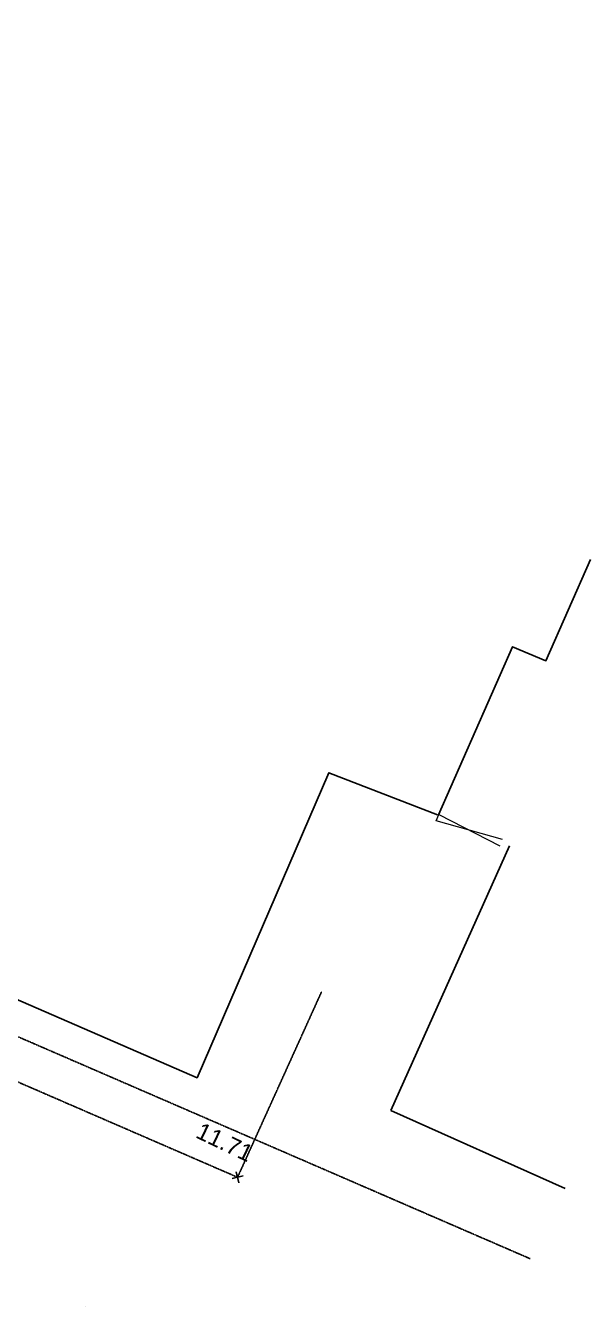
# Model space of a CAD drawing. Header units: millimetres. Extents: x -99530 to 1067232, y -97212 to 137997.
# Drawn here: x 70527 to 80559, y 6024 to 28766 of the extents above; entities that cross this region are included whole.
import ezdxf

# ---------------------------------------------------------------- set-up
doc = ezdxf.new("R2010")
doc.units = ezdxf.units.MM
doc.header["$MEASUREMENT"] = 0
doc.linetypes.add('HIDDEN2', pattern=[0.375, 0.25, -0.125])
for name, color, linetype, lineweight in [('G-10-P_Topo_Building_Pen_No__194', 7, 'Continuous', 25), ('G-10-P_Topo_Fence_Pen_No__2', 8, 'Continuous', 15), ('G-10-P_Topo_Misc_Pen_No__1', 7, 'Continuous', 13)]:
    doc.layers.add(name, color=color, linetype=linetype, lineweight=lineweight)
doc.styles.add('GENERATED_STYLE_3', font='')
doc.styles.get('GENERATED_STYLE_3').set_extended_font_data('Arial')

msp = doc.modelspace()

# ---------------------------------------------------------------- linework, layer by layer
at = {"layer": 'G-10-P_Topo_Building_Pen_No__194', "linetype": 'HIDDEN2'}
for p, q in [((27127.5, 28766.1), (74291.8, 8316.3)), ((51684.3, 18916.5), (79486.2, 6871.3)), ((74291.8, 8316.3), (75780.7, 11603.9))]:
    msp.add_line(p, q, dxfattribs=at)
at = {"layer": 'G-10-P_Topo_Building_Pen_No__194', "linetype": 'Continuous'}
for p, q in [((77844.3, 14751.4), (77844.3, 14751.4)), ((77857.8, 14749.3), (77857.8, 14749.3)), ((77014.4, 9504.4), (79119.5, 14203)), ((73573.3, 10084.4), (73573.4, 10084.4)), ((77014.4, 9504.4), (80110.9, 8119.1)), ((77014.4, 9504.4), (77014.5, 9504.4)), ((74194.4, 8293.5), (74389.1, 8339.2)), ((74268.9, 8413.7), (74314.6, 8219)), ((74291.8, 8316.3), (74291.8, 8316.3))]:
    msp.add_line(p, q, dxfattribs=at)
at = {"layer": 'G-10-P_Topo_Building_Pen_No__194', "linetype": 'Continuous', "flags": 128}
for points in [[(44988, 22508.3), (73573.3, 10084.4), (75915.5, 15499.6), (77844.3, 14751.4)], [(77857.8, 14749.3), (79173.2, 17736.4), (79768.7, 17489), (80558.6, 19286.4)]]:
    msp.add_lwpolyline(points, dxfattribs=at)
at = {"layer": 'G-10-P_Topo_Fence_Pen_No__2', "linetype": 'Continuous'}
for p, q in [((77819.3, 14645), (77863.8, 14758.2)), ((78996.4, 14312.9), (77819.3, 14645)), ((77819.3, 14645), (77819.3, 14645)), ((77841.5, 14701.6), (77841.6, 14701.6)), ((77863.8, 14758.2), (78951.9, 14199.6)), ((77863.8, 14758.2), (77863.8, 14758.2))]:
    msp.add_line(p, q, dxfattribs=at)
at = {"layer": 'G-10-P_Topo_Misc_Pen_No__1', "linetype": 'Continuous'}
for p, q in [((73319.8, 10097.2), (73319.9, 10097.2)), ((73291.8, 9560.8), (73291.8, 9560.8)), ((73420.7, 9486.9), (73420.7, 9486.9)), ((71596.2, 6023.7), (71596.2, 6023.7))]:
    msp.add_line(p, q, dxfattribs=at)

# ---------------------------------------------------------------- texts
at = {"layer": 'G-10-P_Topo_Building_Pen_No__194', "linetype": 'Continuous', "insert": (73655.9, 9302.1), "char_height": 300, "attachment_point": 1, "rotation": 334.42925, "style": 'GENERATED_STYLE_3'}
msp.add_mtext('\\A1;{\\fArial|b0|i0|c0|p34;11.71}', dxfattribs=at)

doc.saveas('drawing.dxf')
